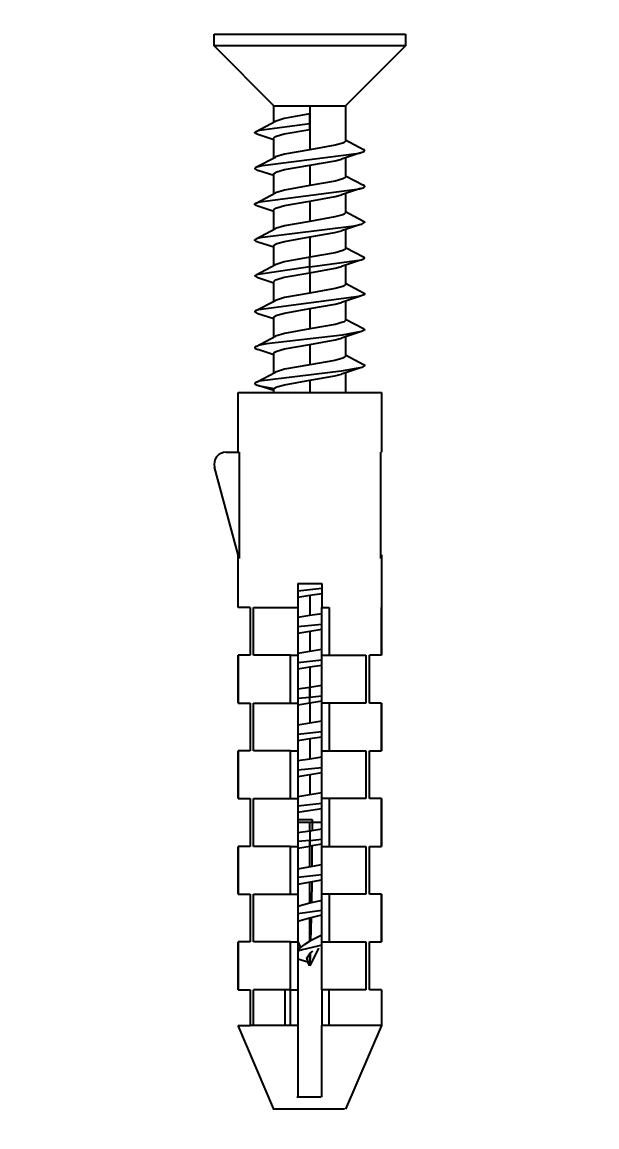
# Model space of a CAD drawing. Extents: x -4534 to -3829, y -2022 to -1514.
# Drawn here: x -4323.01 to -4298.96, y -1812.77 to -1766.53 of the extents above; entities that cross this region are included whole.
import ezdxf

# ---------------------------------------------------------------- set-up
doc = ezdxf.new("R2010")
doc.units = 0
doc.header["$LTSCALE"] = 23.1
doc.header["$MEASUREMENT"] = 0
doc.layers.get('0').update_dxf_attribs({"linetype": 'CONTINUOUS'})
doc.layers.get('Defpoints').update_dxf_attribs({"linetype": 'CONTINUOUS'})
doc.layers.add('IGES_LEVEL_0_-_VISIBLE', color=253, linetype='CONTINUOUS')
doc.layers.add('IGES_LEVEL_0_-_VISIBLETAN2', color=253, linetype='CONTINUOUS')
doc.styles.get("Standard").update_dxf_attribs({"font": 'txt.shx', "bigfont": 'whgtxt.shx'})
doc.dimstyles.new('a', dxfattribs={"dimtxt": 3, "dimasz": 2.5, "dimexe": 2.5, "dimexo": 1, "dimgap": 1, "dimtad": 1, "dimdsep": 46, "dimtxsty": 'Standard', "dimcen": 0, "dimclrd": 2, "dimclre": 2, "dimclrt": 2, "dimadec": 1, "dimazin": 2, "dimtfac": 1, "dimtmove": 0, "dimatfit": 3, "dimfxl": 0, "dimtolj": 1, "dimtzin": 0, "dimarcsym": 0})
doc.dimstyles.get("Standard").update_dxf_attribs({"dimtxt": 2.5, "dimasz": 0.18, "dimexe": 0.18, "dimexo": 0.0625, "dimgap": 0.09, "dimtad": 0, "dimtih": 1, "dimtoh": 1, "dimdec": 4, "dimzin": 0, "dimdsep": 46, "dimtxsty": 'Standard', "dimcen": 0.09, "dimadec": 0, "dimazin": 0, "dimtp": 0.001, "dimtm": 0.001, "dimtfac": 1, "dimtdec": 4, "dimtofl": 0, "dimtmove": 0, "dimatfit": 0, "dimfxl": 0, "dimtolj": 1, "dimtzin": 0, "dimarcsym": 0})

# ---------------------------------------------------------------- blocks, each defined once
blk = doc.blocks.new('*D119')
at = {"color": 2, "lineweight": -2}
for p, q in [((-4422.908, -1741.908), (-4422.908, -1840.61)), ((-4203.908, -1741.908), (-4203.908, -1840.61)), ((-4410.408, -1835.61), (-4216.408, -1835.61))]:
    blk.add_line(p, q, dxfattribs=at)
at = {"color": 2}
for points in [[(-4410.408, -1833.526), (-4410.408, -1837.693), (-4422.908, -1835.61)], [(-4216.408, -1833.526), (-4216.408, -1837.693), (-4203.908, -1835.61)]]:
    blk.add_solid(points, dxfattribs=at)
at = {"layer": 'Defpoints', "color": 0}
for p in [(-4422.908, -1740.408), (-4203.908, -1740.408), (-4203.908, -1835.61)]:
    blk.add_point(p, dxfattribs=at)
at = {"color": 2, "insert": (-4313.408, -1824.86), "char_height": 11.5, "attachment_point": 5}
blk.add_mtext('\\A1;219', dxfattribs=at)
blk = doc.blocks.new('*D113')
at = {"color": 2, "lineweight": -2}
for p, q in [((-4330.774, -1761.033), (-4330.774, -1743.588)), ((-4310.974, -1762.033), (-4310.974, -1743.588)), ((-4343.274, -1756.088), (-4383.024, -1756.088)), ((-4310.974, -1756.088), (-4330.774, -1756.088)), ((-4298.474, -1756.088), (-4285.974, -1756.088))]:
    blk.add_line(p, q, dxfattribs=at)
at = {"color": 2}
for points in [[(-4343.274, -1754.004), (-4343.274, -1758.171), (-4330.774, -1756.088)], [(-4298.474, -1754.004), (-4298.474, -1758.171), (-4310.974, -1756.088)]]:
    blk.add_solid(points, dxfattribs=at)
at = {"layer": 'Defpoints', "color": 0}
for p in [(-4330.774, -1756.088), (-4330.774, -1766.033), (-4310.974, -1767.033)]:
    blk.add_point(p, dxfattribs=at)
at = {"color": 2, "insert": (-4369.399, -1745.338), "char_height": 11.5, "attachment_point": 5}
blk.add_mtext('\\A1;20', dxfattribs=at)

msp = doc.modelspace()

# ---------------------------------------------------------------- linework, layer by layer
at = {"layer": 'IGES_LEVEL_0_-_VISIBLE', "color": 0}
for p, q in [((-4314.974, -1767.533), (-4314.974, -1767.033)), ((-4314.974, -1767.533), (-4314.974, -1767.033)), ((-4314.974, -1767.033), (-4306.974, -1767.033)), ((-4306.974, -1767.033), (-4306.974, -1767.533)), ((-4312.474, -1770.033), (-4314.974, -1767.533)), ((-4312.474, -1770.033), (-4314.974, -1767.533)), ((-4306.974, -1767.533), (-4314.974, -1767.533)), ((-4306.974, -1767.533), (-4309.474, -1770.033)), ((-4312.474, -1770.716), (-4312.474, -1770.033)), ((-4312.474, -1770.033), (-4310.974, -1770.033)), ((-4312.474, -1770.716), (-4312.474, -1770.033)), ((-4312.474, -1770.033), (-4310.974, -1770.033)), ((-4310.974, -1770.033), (-4309.474, -1770.033)), ((-4310.974, -1770.033), (-4309.474, -1770.033)), ((-4309.474, -1770.033), (-4309.474, -1771.501)), ((-4309.474, -1770.033), (-4309.474, -1771.501)), ((-4310.975, -1770.783), (-4310.974, -1770.376)), ((-4310.975, -1770.783), (-4310.974, -1770.376)), ((-4310.974, -1770.376), (-4310.974, -1771.023)), ((-4310.974, -1770.376), (-4310.974, -1771.023)), ((-4313.223, -1771.109), (-4312.403, -1770.678)), ((-4313.223, -1771.109), (-4312.403, -1770.678)), ((-4310.974, -1771.023), (-4310.975, -1770.783)), ((-4310.974, -1771.023), (-4310.975, -1770.783)), ((-4312.474, -1771.457), (-4313.145, -1771.238)), ((-4312.474, -1771.457), (-4313.145, -1771.238)), ((-4312.474, -1772.215), (-4312.474, -1771.398)), ((-4312.474, -1772.215), (-4312.474, -1771.398)), ((-4309.474, -1771.465), (-4308.724, -1771.859)), ((-4309.474, -1771.465), (-4308.724, -1771.859)), ((-4313.227, -1772.61), (-4312.407, -1772.18)), ((-4308.851, -1772.003), (-4309.65, -1772.265)), ((-4309.474, -1772.206), (-4309.474, -1773.001)), ((-4312.474, -1772.956), (-4313.143, -1772.738)), ((-4312.474, -1773.716), (-4312.474, -1772.898)), ((-4309.474, -1772.966), (-4308.72, -1773.361)), ((-4313.218, -1774.107), (-4312.405, -1773.679)), ((-4308.853, -1773.503), (-4309.652, -1773.765)), ((-4309.474, -1773.705), (-4309.474, -1774.501)), ((-4312.474, -1774.456), (-4313.148, -1774.237)), ((-4312.474, -1775.216), (-4312.474, -1774.398)), ((-4309.474, -1774.466), (-4308.724, -1774.86)), ((-4313.211, -1775.603), (-4312.403, -1775.178)), ((-4308.852, -1775.003), (-4309.648, -1775.264)), ((-4309.474, -1775.205), (-4309.474, -1776.001)), ((-4312.474, -1775.957), (-4313.147, -1775.737)), ((-4312.474, -1776.716), (-4312.474, -1775.898)), ((-4309.474, -1775.965), (-4308.725, -1776.359)), ((-4310.974, -1776.783), (-4308.806, -1776.488)), ((-4308.851, -1776.503), (-4309.648, -1776.764)), ((-4313.223, -1777.109), (-4312.403, -1776.678)), ((-4310.974, -1776.783), (-4313.222, -1777.109)), ((-4309.474, -1776.706), (-4309.474, -1777.501)), ((-4312.474, -1777.457), (-4313.145, -1777.238)), ((-4312.474, -1778.215), (-4312.474, -1777.398)), ((-4309.474, -1777.465), (-4308.724, -1777.859)), ((-4313.227, -1778.61), (-4312.407, -1778.18)), ((-4308.85, -1778.003), (-4309.65, -1778.265)), ((-4309.474, -1778.206), (-4309.474, -1779.001)), ((-4312.474, -1778.956), (-4313.143, -1778.738)), ((-4312.474, -1779.716), (-4312.474, -1778.898)), ((-4309.474, -1778.966), (-4308.72, -1779.361)), ((-4313.219, -1780.107), (-4312.405, -1779.679)), ((-4308.853, -1779.503), (-4309.652, -1779.765)), ((-4309.474, -1779.705), (-4309.474, -1780.501)), ((-4312.474, -1780.456), (-4313.148, -1780.237)), ((-4312.474, -1781.216), (-4312.474, -1780.398)), ((-4309.474, -1780.466), (-4308.724, -1780.86)), ((-4313.21, -1781.602), (-4312.403, -1781.178)), ((-4308.852, -1781.003), (-4309.648, -1781.264)), ((-4309.474, -1781.205), (-4309.474, -1782.001)), ((-4313.974, -1784.533), (-4313.974, -1782.033)), ((-4313.974, -1782.033), (-4307.974, -1782.033)), ((-4312.474, -1781.957), (-4313.147, -1781.737)), ((-4312.474, -1782.033), (-4312.474, -1781.898)), ((-4309.474, -1782.001), (-4309.488, -1782.033)), ((-4307.974, -1782.033), (-4307.974, -1784.533)), ((-4314.474, -1784.533), (-4313.932, -1784.533)), ((-4313.932, -1784.533), (-4313.932, -1788.988)), ((-4308.016, -1784.533), (-4308.016, -1788.988)), ((-4313.932, -1788.988), (-4314.957, -1785.162)), ((-4313.974, -1791.033), (-4313.974, -1788.831)), ((-4307.974, -1788.831), (-4307.974, -1793.033)), ((-4311.474, -1790.033), (-4311.474, -1791.033)), ((-4311.474, -1790.033), (-4310.474, -1790.033)), ((-4311.474, -1790.335), (-4310.474, -1790.231)), ((-4310.974, -1790.523), (-4310.474, -1790.442)), ((-4310.474, -1790.033), (-4310.474, -1791.033)), ((-4311.474, -1790.604), (-4310.974, -1790.523)), ((-4313.474, -1791.033), (-4313.974, -1791.033)), ((-4313.474, -1791.033), (-4313.474, -1793.033)), ((-4313.324, -1791.033), (-4311.474, -1791.033)), ((-4313.324, -1793.033), (-4313.324, -1791.033)), ((-4311.474, -1791.033), (-4311.474, -1793.033)), ((-4310.474, -1791.295), (-4310.974, -1791.376)), ((-4310.474, -1791.033), (-4310.17, -1791.033)), ((-4310.474, -1793.033), (-4310.474, -1791.033)), ((-4310.17, -1791.033), (-4310.17, -1793.033)), ((-4307.977, -1793.033), (-4307.977, -1791.033)), ((-4310.974, -1791.376), (-4311.474, -1791.457)), ((-4311.474, -1791.835), (-4310.474, -1791.73)), ((-4311.474, -1792.104), (-4310.974, -1792.023)), ((-4310.974, -1792.023), (-4310.474, -1791.942)), ((-4313.974, -1795.033), (-4313.974, -1793.033)), ((-4313.474, -1793.033), (-4313.974, -1793.033)), ((-4313.972, -1793.033), (-4313.972, -1795.033)), ((-4311.779, -1793.033), (-4313.324, -1793.033)), ((-4311.779, -1793.033), (-4311.474, -1793.033)), ((-4311.779, -1795.033), (-4311.779, -1793.033)), ((-4310.974, -1792.876), (-4311.474, -1792.957)), ((-4311.474, -1793.033), (-4311.474, -1795.033)), ((-4310.474, -1792.795), (-4310.974, -1792.876)), ((-4310.474, -1795.033), (-4310.474, -1793.033)), ((-4310.474, -1793.033), (-4310.17, -1793.033)), ((-4310.17, -1793.033), (-4308.625, -1793.033)), ((-4308.625, -1793.033), (-4308.625, -1795.033)), ((-4307.974, -1793.033), (-4308.474, -1793.033)), ((-4308.474, -1795.033), (-4308.474, -1793.033)), ((-4311.474, -1793.335), (-4310.474, -1793.231)), ((-4311.474, -1793.604), (-4310.974, -1793.523)), ((-4310.974, -1793.523), (-4310.474, -1793.442)), ((-4310.974, -1794.376), (-4311.474, -1794.457)), ((-4310.474, -1794.295), (-4310.974, -1794.376)), ((-4313.974, -1795.033), (-4313.474, -1795.033)), ((-4313.474, -1795.033), (-4313.474, -1797.033)), ((-4313.324, -1795.033), (-4311.779, -1795.033)), ((-4313.324, -1797.033), (-4313.324, -1795.033)), ((-4311.779, -1795.033), (-4311.474, -1795.033)), ((-4311.474, -1794.835), (-4310.975, -1794.783)), ((-4311.474, -1795.104), (-4310.974, -1795.023)), ((-4311.474, -1795.033), (-4311.474, -1797.033)), ((-4310.975, -1794.783), (-4310.474, -1794.731)), ((-4310.974, -1795.023), (-4310.474, -1794.942)), ((-4310.474, -1797.033), (-4310.474, -1795.033)), ((-4310.17, -1795.033), (-4310.474, -1795.033)), ((-4310.17, -1795.033), (-4310.17, -1797.033)), ((-4308.625, -1795.033), (-4310.17, -1795.033)), ((-4307.974, -1795.033), (-4308.474, -1795.033)), ((-4307.977, -1797.033), (-4307.977, -1795.033)), ((-4307.974, -1795.033), (-4307.974, -1797.033)), ((-4310.974, -1795.876), (-4311.474, -1795.957)), ((-4310.474, -1795.795), (-4310.974, -1795.876)), ((-4311.474, -1796.335), (-4310.474, -1796.231)), ((-4310.974, -1796.523), (-4310.474, -1796.442)), ((-4311.474, -1796.604), (-4310.974, -1796.523)), ((-4313.974, -1799.033), (-4313.974, -1797.033)), ((-4313.474, -1797.033), (-4313.974, -1797.033)), ((-4313.972, -1797.033), (-4313.972, -1799.033)), ((-4311.779, -1797.033), (-4313.324, -1797.033)), ((-4311.779, -1797.033), (-4311.474, -1797.033)), ((-4311.779, -1799.033), (-4311.779, -1797.033)), ((-4311.474, -1797.033), (-4311.474, -1799.033)), ((-4310.974, -1797.376), (-4311.474, -1797.457)), ((-4310.474, -1797.295), (-4310.974, -1797.376)), ((-4310.474, -1799.033), (-4310.474, -1797.033)), ((-4310.474, -1797.033), (-4310.17, -1797.033)), ((-4310.17, -1797.033), (-4308.625, -1797.033)), ((-4308.625, -1797.033), (-4308.625, -1799.033)), ((-4308.474, -1799.033), (-4308.474, -1797.033)), ((-4308.474, -1797.033), (-4307.974, -1797.033)), ((-4311.474, -1797.835), (-4310.474, -1797.731)), ((-4311.474, -1798.104), (-4310.974, -1798.023)), ((-4310.974, -1798.023), (-4310.474, -1797.942)), ((-4313.974, -1799.033), (-4313.474, -1799.033)), ((-4313.474, -1799.033), (-4313.474, -1801.033)), ((-4313.324, -1799.033), (-4311.779, -1799.033)), ((-4313.324, -1801.033), (-4313.324, -1799.033)), ((-4311.779, -1799.033), (-4311.474, -1799.033)), ((-4310.974, -1798.876), (-4311.474, -1798.957)), ((-4311.474, -1799.033), (-4311.474, -1801.033)), ((-4310.474, -1798.795), (-4310.974, -1798.876)), ((-4310.474, -1801.033), (-4310.474, -1799.033)), ((-4310.17, -1799.033), (-4310.474, -1799.033)), ((-4310.17, -1799.033), (-4310.17, -1801.033)), ((-4308.625, -1799.033), (-4310.17, -1799.033)), ((-4307.974, -1799.033), (-4308.474, -1799.033)), ((-4307.977, -1801.033), (-4307.977, -1799.033)), ((-4307.974, -1799.033), (-4307.974, -1801.033)), ((-4311.474, -1799.335), (-4310.474, -1799.231)), ((-4311.474, -1799.908), (-4310.88, -1799.908)), ((-4310.974, -1800.033), (-4311.474, -1800.033)), ((-4310.974, -1800.376), (-4310.974, -1800.033)), ((-4310.88, -1799.908), (-4310.88, -1800.361)), ((-4311.474, -1800.457), (-4310.974, -1800.376)), ((-4310.974, -1800.376), (-4310.474, -1800.295)), ((-4313.974, -1803.033), (-4313.974, -1801.033)), ((-4313.474, -1801.033), (-4313.974, -1801.033)), ((-4313.972, -1801.033), (-4313.972, -1803.033)), ((-4311.779, -1801.033), (-4313.324, -1801.033)), ((-4311.779, -1801.033), (-4311.474, -1801.033)), ((-4311.779, -1803.033), (-4311.779, -1801.033)), ((-4310.974, -1800.783), (-4311.474, -1800.835)), ((-4311.474, -1801.104), (-4310.974, -1801.023)), ((-4311.474, -1801.033), (-4311.474, -1803.033)), ((-4310.974, -1800.783), (-4310.474, -1800.731)), ((-4310.474, -1800.942), (-4310.974, -1801.023)), ((-4310.974, -1801.876), (-4310.974, -1801.023)), ((-4310.882, -1801.008), (-4310.888, -1801.861)), ((-4310.474, -1803.033), (-4310.474, -1801.033)), ((-4310.474, -1801.033), (-4310.17, -1801.033)), ((-4310.17, -1801.033), (-4308.625, -1801.033)), ((-4308.625, -1801.033), (-4308.625, -1803.033)), ((-4308.474, -1803.033), (-4308.474, -1801.033)), ((-4308.474, -1801.033), (-4307.974, -1801.033)), ((-4311.474, -1801.966), (-4310.474, -1801.788)), ((-4310.474, -1802.228), (-4311.474, -1802.339)), ((-4311.474, -1802.614), (-4310.474, -1802.435)), ((-4310.974, -1803.415), (-4310.974, -1802.523)), ((-4310.895, -1802.509), (-4310.908, -1803.4)), ((-4313.974, -1803.033), (-4313.474, -1803.033)), ((-4313.474, -1803.033), (-4313.474, -1805.033)), ((-4313.324, -1803.033), (-4311.779, -1803.033)), ((-4313.324, -1805.033), (-4313.324, -1803.033)), ((-4311.779, -1803.033), (-4311.474, -1803.033)), ((-4311.474, -1803.033), (-4311.474, -1805.033)), ((-4310.474, -1803.295), (-4310.974, -1803.415)), ((-4310.474, -1805.033), (-4310.474, -1803.033)), ((-4310.17, -1803.033), (-4310.474, -1803.033)), ((-4310.17, -1803.033), (-4310.17, -1805.033)), ((-4308.625, -1803.033), (-4310.17, -1803.033)), ((-4307.974, -1803.033), (-4308.474, -1803.033)), ((-4307.977, -1805.033), (-4307.977, -1803.033)), ((-4307.974, -1803.033), (-4307.974, -1805.033)), ((-4310.974, -1803.415), (-4311.474, -1803.545)), ((-4310.474, -1803.715), (-4311.474, -1803.852)), ((-4310.974, -1805.002), (-4310.974, -1804.023)), ((-4310.92, -1804.01), (-4310.943, -1804.986)), ((-4313.974, -1807.033), (-4313.974, -1805.033)), ((-4313.474, -1805.033), (-4313.974, -1805.033)), ((-4313.972, -1805.033), (-4313.972, -1807.033)), ((-4311.779, -1805.033), (-4313.324, -1805.033)), ((-4311.779, -1805.033), (-4311.474, -1805.033)), ((-4311.779, -1807.033), (-4311.779, -1805.033)), ((-4311.35, -1805.268), (-4311.474, -1804.983)), ((-4311.474, -1805.033), (-4311.474, -1807.033)), ((-4311.474, -1805.358), (-4311.215, -1805.157)), ((-4310.974, -1805.002), (-4311.215, -1805.157)), ((-4310.474, -1807.033), (-4310.474, -1805.033)), ((-4310.474, -1805.033), (-4310.17, -1805.033)), ((-4310.17, -1805.033), (-4308.625, -1805.033)), ((-4308.625, -1805.033), (-4308.625, -1807.033)), ((-4308.474, -1807.033), (-4308.474, -1805.033)), ((-4308.474, -1805.033), (-4307.974, -1805.033)), ((-4310.608, -1805.288), (-4310.974, -1806.033)), ((-4310.974, -1805.519), (-4310.853, -1805.425)), ((-4310.958, -1805.504), (-4310.974, -1806.032)), ((-4310.974, -1806.032), (-4310.974, -1805.519)), ((-4310.853, -1805.425), (-4310.843, -1805.418)), ((-4311.054, -1805.882), (-4311.474, -1805.755)), ((-4310.974, -1806.033), (-4311.054, -1805.882)), ((-4313.974, -1807.033), (-4313.474, -1807.033)), ((-4313.474, -1807.033), (-4313.474, -1808.533)), ((-4312.022, -1807.033), (-4313.324, -1807.033)), ((-4313.324, -1808.533), (-4313.324, -1807.033)), ((-4312.022, -1807.033), (-4312.022, -1808.533)), ((-4311.779, -1807.033), (-4312.022, -1807.033)), ((-4311.779, -1807.033), (-4311.474, -1807.033)), ((-4311.779, -1808.533), (-4311.779, -1807.033)), ((-4311.474, -1807.033), (-4311.474, -1808.533)), ((-4310.474, -1807.033), (-4310.474, -1808.533)), ((-4310.17, -1807.033), (-4310.474, -1807.033)), ((-4310.17, -1808.533), (-4310.17, -1807.033)), ((-4308.625, -1807.033), (-4310.17, -1807.033)), ((-4307.974, -1807.033), (-4308.474, -1807.033)), ((-4307.977, -1807.033), (-4307.977, -1808.533)), ((-4307.974, -1807.033), (-4307.974, -1808.533)), ((-4312.474, -1812.033), (-4313.974, -1808.533)), ((-4313.974, -1808.533), (-4313.474, -1808.533)), ((-4313.324, -1808.533), (-4313.474, -1808.533)), ((-4312.022, -1808.533), (-4313.324, -1808.533)), ((-4311.779, -1808.533), (-4312.022, -1808.533)), ((-4311.474, -1808.533), (-4311.779, -1808.533)), ((-4311.474, -1808.533), (-4311.474, -1811.533)), ((-4310.17, -1808.533), (-4310.474, -1808.533)), ((-4310.474, -1811.533), (-4310.474, -1808.533)), ((-4307.974, -1808.533), (-4310.17, -1808.533)), ((-4307.974, -1808.533), (-4309.474, -1812.033)), ((-4310.516, -1811.533), (-4311.516, -1811.533)), ((-4309.516, -1812.033), (-4312.516, -1812.033))]:
    msp.add_line(p, q, dxfattribs=at)
for points in [[(-4310.974, -1770.376), (-4312.042, -1770.565), (-4312.421, -1770.687)], [(-4310.974, -1770.376), (-4312.042, -1770.565), (-4312.421, -1770.687)], [(-4313.145, -1771.238), (-4313.209, -1771.214), (-4313.233, -1771.202), (-4313.244, -1771.195), (-4313.255, -1771.186), (-4313.26, -1771.181), (-4313.265, -1771.175), (-4313.266, -1771.171), (-4313.268, -1771.168), (-4313.269, -1771.165), (-4313.27, -1771.162), (-4313.27, -1771.158), (-4313.269, -1771.155), (-4313.268, -1771.151), (-4313.267, -1771.148), (-4313.263, -1771.141), (-4313.258, -1771.135), (-4313.252, -1771.129), (-4313.245, -1771.123), (-4313.23, -1771.112), (-4313.197, -1771.097), (-4313.08, -1771.06), (-4310.975, -1770.783)], [(-4313.145, -1771.238), (-4313.209, -1771.214), (-4313.233, -1771.202), (-4313.244, -1771.195), (-4313.255, -1771.186), (-4313.26, -1771.181), (-4313.265, -1771.175), (-4313.266, -1771.171), (-4313.268, -1771.168), (-4313.269, -1771.165), (-4313.27, -1771.162), (-4313.27, -1771.158), (-4313.269, -1771.155), (-4313.268, -1771.151), (-4313.267, -1771.148), (-4313.263, -1771.141), (-4313.258, -1771.135), (-4313.252, -1771.129), (-4313.245, -1771.123), (-4313.23, -1771.112), (-4313.197, -1771.097), (-4313.08, -1771.06), (-4310.975, -1770.783)], [(-4312.474, -1771.398), (-4312.474, -1771.398), (-4312.474, -1771.392), (-4312.472, -1771.386), (-4312.47, -1771.38), (-4312.467, -1771.374), (-4312.463, -1771.368), (-4312.458, -1771.363), (-4312.445, -1771.351), (-4312.43, -1771.339), (-4312.41, -1771.328), (-4312.362, -1771.305), (-4312.042, -1771.212), (-4310.974, -1771.023)], [(-4312.474, -1771.398), (-4312.474, -1771.398), (-4312.474, -1771.392), (-4312.472, -1771.386), (-4312.47, -1771.38), (-4312.467, -1771.374), (-4312.463, -1771.368), (-4312.458, -1771.363), (-4312.445, -1771.351), (-4312.43, -1771.339), (-4312.41, -1771.328), (-4312.362, -1771.305), (-4312.042, -1771.212), (-4310.974, -1771.023)], [(-4313.227, -1772.61), (-4313.175, -1772.588), (-4312.955, -1772.532), (-4308.906, -1772.016), (-4308.822, -1771.994), (-4308.741, -1771.964), (-4308.717, -1771.952), (-4308.705, -1771.945), (-4308.694, -1771.936), (-4308.689, -1771.931), (-4308.684, -1771.925), (-4308.682, -1771.922), (-4308.68, -1771.919), (-4308.679, -1771.916), (-4308.678, -1771.913), (-4308.678, -1771.909), (-4308.678, -1771.906), (-4308.679, -1771.902), (-4308.68, -1771.899), (-4308.681, -1771.895), (-4308.683, -1771.892), (-4308.687, -1771.886), (-4308.691, -1771.881), (-4308.695, -1771.877), (-4308.724, -1771.859)], [(-4310.974, -1771.876), (-4312.027, -1772.062), (-4312.407, -1772.179)], [(-4309.474, -1771.502), (-4309.475, -1771.508), (-4309.476, -1771.514), (-4309.479, -1771.52), (-4309.482, -1771.526), (-4309.486, -1771.531), (-4309.491, -1771.537), (-4309.504, -1771.549), (-4309.52, -1771.56), (-4309.54, -1771.572), (-4309.589, -1771.595), (-4309.909, -1771.688), (-4310.974, -1771.876)], [(-4309.474, -1771.502), (-4309.475, -1771.508), (-4309.476, -1771.514), (-4309.479, -1771.52), (-4309.482, -1771.526), (-4309.486, -1771.531), (-4309.491, -1771.537), (-4309.504, -1771.549), (-4309.52, -1771.56), (-4309.54, -1771.572), (-4309.589, -1771.595), (-4309.909, -1771.688), (-4310.974, -1771.876)], [(-4310.974, -1772.523), (-4309.909, -1772.335), (-4309.65, -1772.265)], [(-4313.143, -1772.738), (-4313.272, -1772.658), (-4313.229, -1772.611)], [(-4312.474, -1772.898), (-4312.474, -1772.892), (-4312.472, -1772.886), (-4312.47, -1772.88), (-4312.467, -1772.874), (-4312.463, -1772.868), (-4312.458, -1772.862), (-4312.445, -1772.851), (-4312.428, -1772.839), (-4312.408, -1772.827), (-4312.358, -1772.804), (-4312.027, -1772.709), (-4310.974, -1772.523)], [(-4309.474, -1773.001), (-4309.475, -1773.007), (-4309.476, -1773.013), (-4309.478, -1773.019), (-4309.482, -1773.025), (-4309.486, -1773.031), (-4309.491, -1773.036), (-4309.503, -1773.048), (-4309.52, -1773.06), (-4309.539, -1773.072), (-4309.589, -1773.095), (-4309.915, -1773.189), (-4310.974, -1773.376)], [(-4313.148, -1774.237), (-4313.22, -1774.209), (-4313.24, -1774.199), (-4313.249, -1774.192), (-4313.258, -1774.185), (-4313.263, -1774.18), (-4313.268, -1774.175), (-4313.27, -1774.172), (-4313.272, -1774.166), (-4313.273, -1774.16), (-4313.272, -1774.154), (-4313.271, -1774.151), (-4313.268, -1774.145), (-4313.265, -1774.14), (-4313.26, -1774.133), (-4313.254, -1774.127), (-4313.247, -1774.121), (-4313.24, -1774.117), (-4313.208, -1774.102), (-4313.06, -1774.055), (-4308.889, -1773.511), (-4308.741, -1773.464), (-4308.716, -1773.452), (-4308.704, -1773.445), (-4308.693, -1773.436), (-4308.686, -1773.43), (-4308.681, -1773.423), (-4308.679, -1773.419), (-4308.677, -1773.415), (-4308.676, -1773.41), (-4308.676, -1773.405), (-4308.678, -1773.399), (-4308.679, -1773.396), (-4308.682, -1773.39), (-4308.687, -1773.385), (-4308.694, -1773.378), (-4308.721, -1773.361)], [(-4310.974, -1773.376), (-4312.034, -1773.563), (-4312.407, -1773.679)], [(-4310.974, -1774.023), (-4309.915, -1773.836), (-4309.651, -1773.765)], [(-4312.474, -1774.398), (-4312.474, -1774.392), (-4312.472, -1774.386), (-4312.47, -1774.38), (-4312.467, -1774.374), (-4312.463, -1774.368), (-4312.458, -1774.363), (-4312.445, -1774.351), (-4312.429, -1774.339), (-4312.409, -1774.327), (-4312.36, -1774.304), (-4312.034, -1774.21), (-4310.974, -1774.023)], [(-4309.474, -1774.501), (-4309.475, -1774.507), (-4309.476, -1774.513), (-4309.478, -1774.519), (-4309.482, -1774.525), (-4309.486, -1774.531), (-4309.491, -1774.537), (-4309.504, -1774.549), (-4309.52, -1774.56), (-4309.54, -1774.572), (-4309.59, -1774.596), (-4309.921, -1774.69), (-4310.974, -1774.876)], [(-4313.147, -1775.738), (-4313.211, -1775.713), (-4313.235, -1775.702), (-4313.246, -1775.695), (-4313.256, -1775.686), (-4313.262, -1775.68), (-4313.266, -1775.674), (-4313.268, -1775.671), (-4313.27, -1775.668), (-4313.271, -1775.662), (-4313.271, -1775.658), (-4313.271, -1775.655), (-4313.27, -1775.651), (-4313.268, -1775.648), (-4313.264, -1775.641), (-4313.259, -1775.635), (-4313.253, -1775.629), (-4313.246, -1775.623), (-4313.231, -1775.612), (-4313.197, -1775.597), (-4313.062, -1775.555), (-4309.118, -1775.058), (-4308.8, -1774.987)], [(-4310.974, -1774.876), (-4312.039, -1775.065), (-4312.404, -1775.178)], [(-4308.799, -1774.986), (-4308.677, -1774.908), (-4308.724, -1774.86)], [(-4312.474, -1775.898), (-4312.474, -1775.897), (-4312.474, -1775.891), (-4312.472, -1775.885), (-4312.47, -1775.879), (-4312.466, -1775.873), (-4312.462, -1775.867), (-4312.457, -1775.862), (-4312.444, -1775.85), (-4312.428, -1775.838), (-4312.408, -1775.827), (-4312.36, -1775.804), (-4312.039, -1775.712), (-4310.974, -1775.523)], [(-4310.974, -1775.523), (-4309.921, -1775.337), (-4309.646, -1775.264)], [(-4309.474, -1776.001), (-4309.475, -1776.007), (-4309.476, -1776.013), (-4309.478, -1776.019), (-4309.482, -1776.025), (-4309.486, -1776.031), (-4309.491, -1776.036), (-4309.503, -1776.048), (-4309.519, -1776.06), (-4309.538, -1776.071), (-4309.587, -1776.094), (-4309.906, -1776.187), (-4310.974, -1776.376)], [(-4310.974, -1776.376), (-4312.042, -1776.565), (-4312.421, -1776.687)], [(-4308.805, -1776.488), (-4308.679, -1776.408), (-4308.725, -1776.359)], [(-4312.474, -1777.395), (-4312.473, -1777.39), (-4312.472, -1777.384), (-4312.469, -1777.378), (-4312.466, -1777.372), (-4312.461, -1777.366), (-4312.456, -1777.361), (-4312.443, -1777.349), (-4312.408, -1777.326), (-4312.359, -1777.304), (-4312.042, -1777.212), (-4310.974, -1777.023)], [(-4310.974, -1777.023), (-4309.906, -1776.834), (-4309.648, -1776.764)], [(-4313.223, -1777.109), (-4313.269, -1777.158), (-4313.145, -1777.238)], [(-4308.724, -1777.859), (-4308.699, -1777.874), (-4308.691, -1777.881), (-4308.687, -1777.886), (-4308.681, -1777.894), (-4308.678, -1777.9), (-4308.678, -1777.905), (-4308.678, -1777.908), (-4308.678, -1777.913), (-4308.68, -1777.918), (-4308.682, -1777.922), (-4308.684, -1777.926), (-4308.686, -1777.929), (-4308.692, -1777.935), (-4308.706, -1777.945), (-4308.746, -1777.967), (-4308.789, -1777.983), (-4308.926, -1778.02), (-4313.122, -1778.571), (-4313.175, -1778.588), (-4313.227, -1778.61)], [(-4310.974, -1777.876), (-4312.027, -1778.062), (-4312.407, -1778.179)], [(-4309.474, -1777.502), (-4309.475, -1777.508), (-4309.476, -1777.514), (-4309.479, -1777.52), (-4309.482, -1777.526), (-4309.486, -1777.531), (-4309.491, -1777.537), (-4309.504, -1777.549), (-4309.52, -1777.56), (-4309.54, -1777.572), (-4309.589, -1777.595), (-4309.909, -1777.688), (-4310.974, -1777.876)], [(-4310.974, -1778.523), (-4309.909, -1778.335), (-4309.65, -1778.265)], [(-4313.227, -1778.61), (-4313.271, -1778.658), (-4313.143, -1778.738)], [(-4312.474, -1778.898), (-4312.474, -1778.892), (-4312.472, -1778.886), (-4312.47, -1778.88), (-4312.467, -1778.874), (-4312.463, -1778.868), (-4312.458, -1778.862), (-4312.445, -1778.851), (-4312.428, -1778.839), (-4312.408, -1778.827), (-4312.358, -1778.804), (-4312.027, -1778.709), (-4310.974, -1778.523)], [(-4309.474, -1779.001), (-4309.475, -1779.007), (-4309.476, -1779.013), (-4309.478, -1779.019), (-4309.482, -1779.025), (-4309.486, -1779.031), (-4309.491, -1779.036), (-4309.503, -1779.048), (-4309.52, -1779.06), (-4309.539, -1779.072), (-4309.589, -1779.095), (-4309.915, -1779.189), (-4310.974, -1779.376)], [(-4308.804, -1779.487), (-4309.623, -1779.633), (-4312.78, -1779.999), (-4313.129, -1780.074), (-4313.179, -1780.09), (-4313.227, -1780.111), (-4313.248, -1780.123), (-4313.257, -1780.131), (-4313.261, -1780.135), (-4313.265, -1780.14), (-4313.269, -1780.145), (-4313.272, -1780.153), (-4313.273, -1780.159), (-4313.273, -1780.162), (-4313.272, -1780.165), (-4313.271, -1780.169), (-4313.27, -1780.172), (-4313.268, -1780.175), (-4313.263, -1780.18), (-4313.258, -1780.186), (-4313.249, -1780.193), (-4313.24, -1780.199), (-4313.22, -1780.209), (-4313.148, -1780.237)], [(-4310.974, -1779.376), (-4312.034, -1779.563), (-4312.407, -1779.679)], [(-4310.974, -1780.023), (-4309.915, -1779.836), (-4309.651, -1779.765)], [(-4308.72, -1779.361), (-4308.676, -1779.408), (-4308.804, -1779.487)], [(-4312.474, -1780.398), (-4312.474, -1780.392), (-4312.472, -1780.386), (-4312.47, -1780.38), (-4312.467, -1780.374), (-4312.463, -1780.368), (-4312.458, -1780.363), (-4312.445, -1780.351), (-4312.429, -1780.339), (-4312.409, -1780.327), (-4312.36, -1780.304), (-4312.034, -1780.21), (-4310.974, -1780.023)], [(-4309.474, -1780.501), (-4309.475, -1780.507), (-4309.476, -1780.513), (-4309.478, -1780.519), (-4309.482, -1780.525), (-4309.486, -1780.531), (-4309.491, -1780.537), (-4309.504, -1780.549), (-4309.52, -1780.56), (-4309.54, -1780.572), (-4309.59, -1780.596), (-4309.921, -1780.69), (-4310.974, -1780.876)], [(-4308.8, -1780.987), (-4309.661, -1781.138), (-4313.098, -1781.564), (-4313.164, -1781.584), (-4313.227, -1781.611), (-4313.245, -1781.622), (-4313.253, -1781.628), (-4313.26, -1781.635), (-4313.264, -1781.639), (-4313.267, -1781.643), (-4313.27, -1781.651), (-4313.271, -1781.653), (-4313.271, -1781.657), (-4313.271, -1781.661), (-4313.27, -1781.664), (-4313.269, -1781.668), (-4313.268, -1781.672), (-4313.266, -1781.675), (-4313.261, -1781.682), (-4313.254, -1781.689), (-4313.247, -1781.695), (-4313.229, -1781.705), (-4313.175, -1781.728), (-4313.081, -1781.756), (-4312.46, -1781.865)], [(-4310.974, -1780.876), (-4312.039, -1781.065), (-4312.404, -1781.178)], [(-4308.725, -1780.86), (-4308.677, -1780.908), (-4308.799, -1780.986)], [(-4312.474, -1781.898), (-4312.474, -1781.897), (-4312.474, -1781.891), (-4312.472, -1781.885), (-4312.47, -1781.879), (-4312.466, -1781.873), (-4312.462, -1781.867), (-4312.457, -1781.862), (-4312.444, -1781.85), (-4312.428, -1781.838), (-4312.408, -1781.827), (-4312.36, -1781.804), (-4312.039, -1781.712), (-4310.974, -1781.523)], [(-4310.974, -1781.523), (-4309.921, -1781.337), (-4309.646, -1781.264)], [(-4311.474, -1799.604), (-4311.209, -1799.561), (-4310.474, -1799.442)], [(-4311.474, -1804.161), (-4311.08, -1804.05), (-4310.523, -1803.912), (-4310.474, -1803.9)], [(-4310.474, -1804.747), (-4310.553, -1804.793), (-4310.974, -1805.002)], [(-4310.474, -1805.171), (-4310.637, -1805.208), (-4311.291, -1805.36), (-4311.474, -1805.413)], [(-4311.054, -1805.882), (-4311.097, -1805.704), (-4310.988, -1805.531), (-4310.974, -1805.519)]]:
    msp.add_lwpolyline(points, dxfattribs=at)
msp.add_arc((-4314.474, -1785.033), 0.5, 90.0017, 195.0005, dxfattribs=at)
at = {"layer": 'IGES_LEVEL_0_-_VISIBLETAN2', "color": 0}
for p, q in [((-4310.974, -1770.033), (-4310.974, -1770.376)), ((-4310.974, -1770.033), (-4310.974, -1770.376)), ((-4310.974, -1771.023), (-4310.974, -1771.876)), ((-4310.974, -1771.023), (-4310.974, -1771.876)), ((-4310.974, -1772.523), (-4310.974, -1773.376)), ((-4310.974, -1774.023), (-4310.974, -1774.876)), ((-4310.974, -1775.523), (-4310.974, -1776.376)), ((-4310.974, -1777.023), (-4310.974, -1776.376)), ((-4310.974, -1776.783), (-4310.974, -1776.376)), ((-4310.974, -1777.023), (-4310.974, -1776.783)), ((-4310.974, -1777.023), (-4310.974, -1777.876)), ((-4310.974, -1778.523), (-4310.974, -1779.376)), ((-4310.974, -1780.023), (-4310.974, -1780.876)), ((-4310.974, -1781.523), (-4310.974, -1782.033)), ((-4310.974, -1790.523), (-4310.974, -1791.376)), ((-4310.974, -1792.023), (-4310.974, -1792.876)), ((-4310.974, -1793.523), (-4310.974, -1794.376)), ((-4310.974, -1794.376), (-4310.975, -1794.783)), ((-4310.974, -1795.023), (-4310.974, -1794.376)), ((-4310.974, -1795.023), (-4310.975, -1794.783)), ((-4310.974, -1795.023), (-4310.974, -1795.876)), ((-4310.974, -1796.523), (-4310.974, -1797.376)), ((-4310.974, -1798.023), (-4310.974, -1798.876)), ((-4310.474, -1800.033), (-4310.974, -1800.033)), ((-4310.974, -1800.376), (-4310.974, -1801.023)), ((-4310.974, -1800.376), (-4310.974, -1800.783)), ((-4310.974, -1801.023), (-4310.974, -1800.783))]:
    msp.add_line(p, q, dxfattribs=at)

# ---------------------------------------------------------------- dimensions: what is measured, and where the dimension line sits
dim = msp.add_linear_dim(base=(-4330.774, -1756.088), p1=(-4310.974, -1767.033), p2=(-4330.774, -1766.033), angle=180, dimstyle='a', override={"dimscale": 5, "dimtxt": 2.3, "dimdec": 0})
dim.commit()
dim.dimension.update_dxf_attribs({"geometry": '*D113', "text_midpoint": (-4369.399, -1745.338)})
dim = msp.add_linear_dim(base=(-4203.908, -1835.61), p1=(-4422.908, -1740.408), p2=(-4203.908, -1740.408), dimstyle='Standard', override={"dimscale": 5, "dimtxt": 2.3, "dimasz": 2.5, "dimexe": 1, "dimexo": 0.3, "dimgap": 1, "dimtad": 1, "dimtih": 0, "dimtoh": 0, "dimdec": 0, "dimcen": 0, "dimclrd": 2, "dimclre": 2, "dimclrt": 2, "dimtp": 0.1, "dimtm": 0, "dimtfac": 0.5, "dimtdec": 2, "dimtofl": 1, "dimatfit": 3})
dim.commit()
dim.dimension.update_dxf_attribs({"geometry": '*D119', "text_midpoint": (-4313.408, -1824.86)})

doc.saveas('drawing.dxf')
